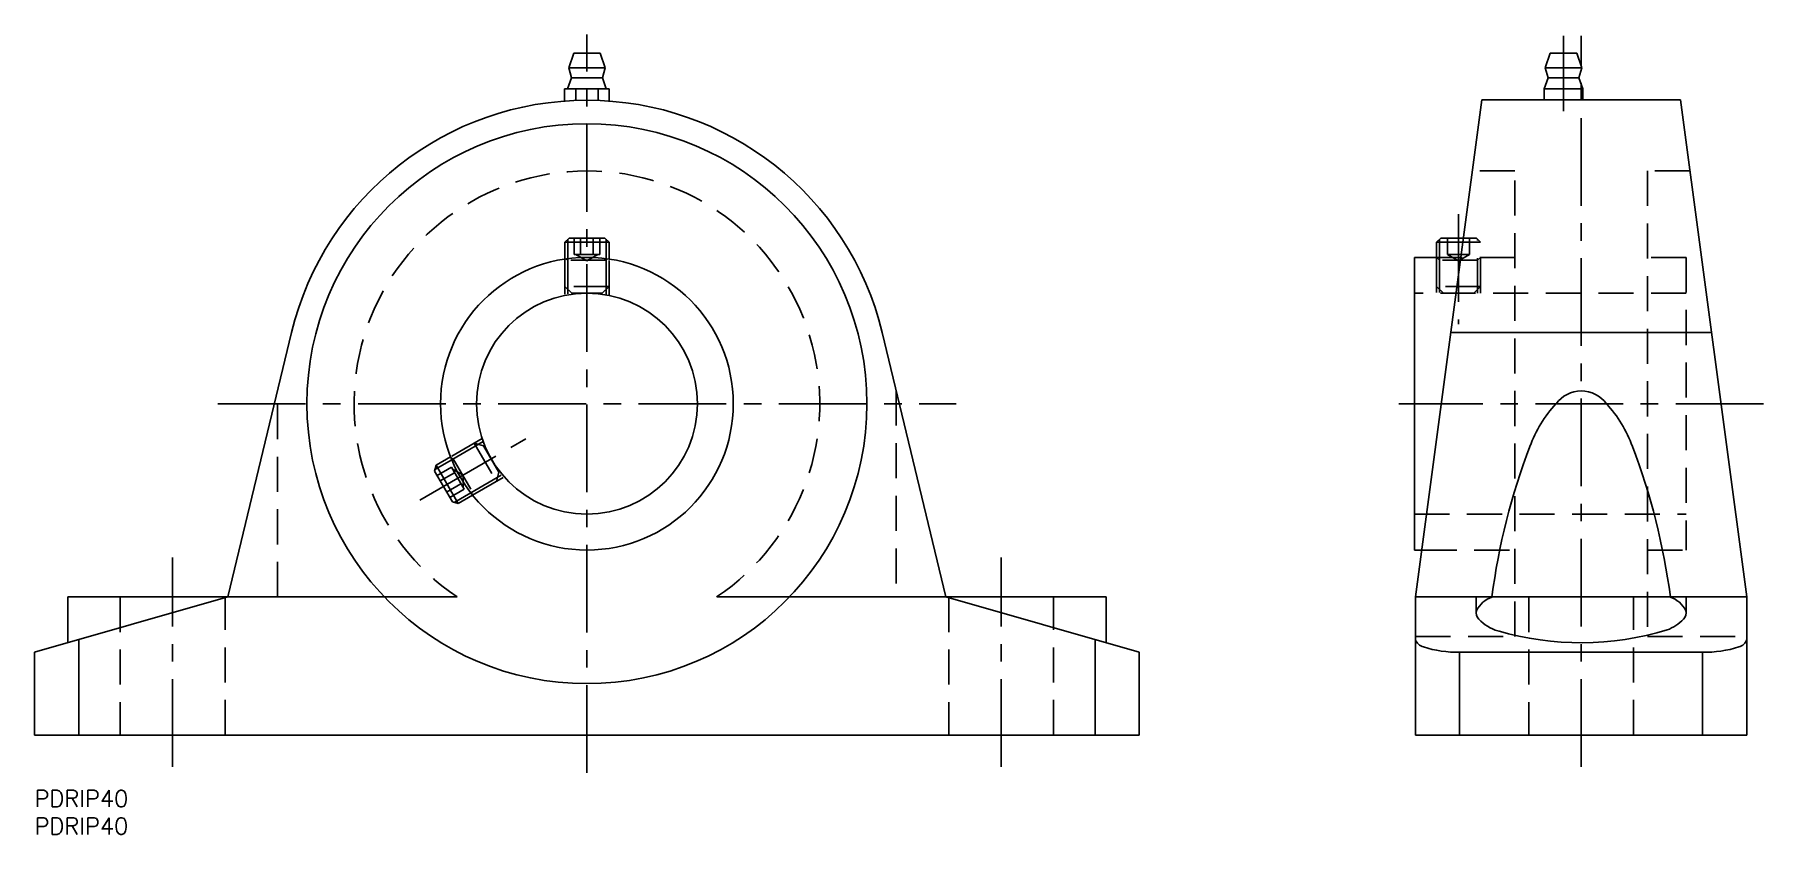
# Model space of a CAD drawing. Extents: x 0 to 313, y -8 to 137.
import ezdxf

# ---------------------------------------------------------------- set-up
doc = ezdxf.new("R2010")
doc.units = 0
doc.header["$LTSCALE"] = 0.5
doc.linetypes.add('CENTER', pattern=[50.8, 31.75, -6.35, 6.35, -6.35])
doc.linetypes.add('DASHED', pattern=[19.05, 12.7, -6.35])
for name, color, linetype in [('MSM_CENTER', 1, 'CENTER'), ('MSM_CONTINUOUS', 7, 'CONTINUOUS'), ('MSM_DASHED', 4, 'DASHED'), ('MSM_NARROW', 5, 'CONTINUOUS'), ('MSM_PART_NUMBER', 7, 'CONTINUOUS')]:
    doc.layers.add(name, color=color, linetype=linetype)
doc.styles.get("Standard").update_dxf_attribs({"font": 'txt.shx', "height": 3, "bigfont": 'bigfont.shx'})

msp = doc.modelspace()

# ---------------------------------------------------------------- linework, layer by layer
at = {"layer": 'MSM_CENTER'}
for p, q in [((100, 3.16), (100, 136.84)), ((276.8, 136.61), (276.8, 123)), ((280, 4.25), (280, 136.62)), ((257.8, 104.32), (257.8, 84.42)), ((33.16, 70), (166.84, 70)), ((313, 70), (247, 70)), ((69.74, 52.53), (88.94, 63.62)), ((25, 4.25), (25, 42.16)), ((175, 4.25), (175, 42.16))]:
    msp.add_line(p, q, dxfattribs=at)
at = {"layer": 'MSM_CONTINUOUS'}
for p, q in [((97.6, 133.5), (96.7, 130.8)), ((102.4, 133.5), (97.6, 133.5)), ((103.3, 130.8), (102.4, 133.5)), ((274.4, 133.5), (273.5, 130.8)), ((279.2, 133.5), (274.4, 133.5)), ((280.1, 130.8), (279.2, 133.5)), ((97.2, 129), (96.5, 127)), ((96.7, 130.8), (97.2, 129)), ((103.3, 130.8), (96.7, 130.8)), ((102.8, 129), (97.2, 129)), ((102.8, 129), (103.3, 130.8)), ((103.5, 127), (102.8, 129)), ((274, 129), (273.3, 127)), ((280.1, 130.8), (273.5, 130.8)), ((273.5, 130.8), (274, 129)), ((279.6, 129), (274, 129)), ((279.6, 129), (280.1, 130.8)), ((280.3, 127), (279.6, 129)), ((95.96, 127), (104.04, 127)), ((95.96, 127), (95.96, 124.85)), ((97.98, 127), (97.98, 124.96)), ((102.02, 127), (102.02, 124.96)), ((104.04, 127), (104.04, 124.85)), ((273.3, 127), (280.3, 127)), ((273.3, 127), (273.3, 125)), ((280.3, 127), (280.3, 125)), ((250, 35), (262, 125)), ((298, 125), (262, 125)), ((298, 125), (310, 35)), ((96.77, 100), (96, 99.23)), ((96, 99.23), (96, 96.2)), ((104, 99.23), (96, 99.23)), ((103.23, 100), (96.77, 100)), ((104, 99.23), (103.23, 100)), ((104, 96.2), (104, 99.23)), ((254.57, 100), (253.8, 99.23)), ((258.56, 99.23), (253.8, 99.23)), ((253.8, 99.23), (253.8, 96.5)), ((258.67, 100), (254.57, 100)), ((258.2, 96.5), (249.8, 96.5)), ((249.8, 96.5), (249.8, 43.5)), ((46.53, 82.88), (35, 35)), ((165, 35), (153.47, 82.88)), ((75.31, 60.37), (72.68, 58.85)), ((72.68, 58.85), (72.4, 57.8)), ((72.4, 57.8), (75.64, 52.2)), ((72.68, 58.85), (76.68, 51.92)), ((76.68, 51.92), (79.31, 53.44)), ((75.64, 52.2), (76.68, 51.92)), ((249.8, 43.5), (251.13, 43.5)), ((35, 35), (0, 25)), ((6, 35), (6, 26.71)), ((6, 35), (76.51, 35)), ((123.49, 35), (194, 35)), ((165, 35), (200, 25)), ((194, 26.71), (194, 35)), ((250, 35), (310, 35)), ((250, 10), (250, 35)), ((261, 35), (261, 32.14)), ((299, 32.14), (299, 35)), ((310, 35), (310, 10)), ((0, 25), (0, 10)), ((200, 25), (200, 10)), ((258, 25), (302, 25)), ((0, 10), (200, 10)), ((250, 10), (310, 10))]:
    msp.add_line(p, q, dxfattribs=at)
for radius in [50.69, 26.5, 20]:
    msp.add_circle((100, 70), radius, dxfattribs=at)
for centre, radius, start, end in [((100, 69.94), 55.01, 13.5962, 166.4038), ((280.02, 66.62), 5.68, 36.4417, 143.5583), ((292.79, 54.12), 23.52, 137.5279, 159.7893), ((266.56, 53.81), 24.24, 20.3768, 41.9234), ((382.2, 19.61), 119.35, 159.0703, 172.591), ((177.8, 19.61), 119.35, 7.409, 20.9297), ((265.51, 30.32), 4.96, 109.6005, 153.4064), ((294.49, 30.32), 4.96, 26.5936, 70.3995), ((262.55, 32.08), 1.55, 162.4909, 225.8195), ((297.45, 32.08), 1.55, 314.1805, 17.5091), ((267.56, 37.02), 8.59, 224.7891, 252.2179), ((279.94, 80.63), 53.91, 253.8523, 286.8506), ((292.57, 36.84), 8.37, 290.9346, 315.4006), ((251.88, 27.91), 1.98, 198.2589, 257.3772), ((257.53, 44.34), 19.35, 251.6828, 271.3977), ((302.47, 44.34), 19.35, 268.6023, 288.3172), ((308.12, 27.91), 1.98, 282.6228, 341.7411)]:
    msp.add_arc(centre, radius, start, end, dxfattribs=at)
at = {"layer": 'MSM_DASHED'}
for p, q in [((273.3, 127), (273.3, 127)), ((280.3, 127), (280.3, 127)), ((268, 112.15), (260.29, 112.15)), ((268, 27.85), (268, 112.15)), ((299.71, 112.15), (292, 112.15)), ((292, 112.15), (292, 27.85)), ((97.69, 97), (97.69, 100)), ((98.85, 97), (98.85, 100)), ((101.15, 97), (101.15, 100)), ((102.31, 97), (102.31, 100)), ((255.8, 97), (255.8, 100)), ((257.8, 97), (257.8, 100)), ((261.8, 99.23), (258.56, 99.23)), ((261.03, 100), (258.67, 100)), ((259.8, 97), (259.8, 100)), ((261.8, 99.23), (261.03, 100)), ((261.26, 90), (261.26, 99.77)), ((261.8, 90), (261.8, 99.23)), ((96, 96.2), (96, 89.6)), ((96.27, 96.23), (96.54, 95.96)), ((96.54, 96.27), (96.54, 89.7)), ((103.46, 95.96), (96.54, 95.96)), ((97.69, 97), (102.31, 97)), ((98, 97), (100, 95.85)), ((100, 95.85), (102, 97)), ((103.46, 89.7), (103.46, 96.27)), ((103.46, 95.96), (103.73, 96.23)), ((104, 89.6), (104, 96.2)), ((253.8, 96.5), (253.8, 90)), ((253.8, 96.5), (254.34, 95.96)), ((253.81, 96.5), (253.8, 96.5)), ((254.34, 96.5), (254.34, 90)), ((261.26, 95.96), (254.34, 95.96)), ((255.8, 97), (259.8, 97)), ((255.8, 97), (257.8, 95.85)), ((257.8, 95.85), (259.8, 97)), ((268, 96.5), (258.2, 96.5)), ((261.26, 95.96), (261.8, 96.5)), ((299, 96.5), (292, 96.5)), ((299, 96.5), (299, 43.5)), ((96, 91.25), (97.25, 90)), ((104, 91.25), (96, 91.25)), ((102.75, 90), (104, 91.25)), ((253.8, 91.25), (255.05, 90)), ((261.8, 91.25), (253.8, 91.25)), ((260.55, 90), (261.8, 91.25)), ((102.75, 90), (97.25, 90)), ((299, 90), (249.8, 90)), ((44, 35), (44, 72.38)), ((156, 72.38), (156, 35)), ((81.03, 63.67), (75.31, 60.37)), ((81.21, 63.15), (75.52, 59.86)), ((79.6, 62.84), (83.6, 55.91)), ((81.3, 62.38), (79.6, 62.84)), ((75.79, 60.02), (75.42, 60.12)), ((75.79, 60.02), (79.25, 54.03)), ((81.3, 62.38), (84.05, 57.62)), ((75.46, 58.5), (72.86, 57)), ((76.04, 57.5), (73.44, 56)), ((77.77, 54.5), (75.46, 58.5)), ((77.62, 57.08), (75.62, 58.23)), ((77.62, 54.77), (77.62, 57.08)), ((78.97, 53.87), (84.67, 57.15)), ((79.31, 53.44), (85.03, 56.74)), ((83.6, 55.91), (84.05, 57.62)), ((77.19, 55.5), (74.6, 54)), ((77.77, 54.5), (75.17, 53)), ((79.15, 53.65), (79.25, 54.03)), ((249.8, 50), (299, 50)), ((251.13, 43.5), (268, 43.5)), ((292, 43.5), (299, 43.5)), ((15.5, 35), (15.5, 10)), ((34.5, 10), (34.5, 35)), ((165.5, 35), (165.5, 10)), ((184.5, 10), (184.5, 35)), ((270.5, 35), (270.5, 10)), ((289.5, 10), (289.5, 35)), ((250, 27.85), (268, 27.85)), ((292, 27.85), (310, 27.85))]:
    msp.add_line(p, q, dxfattribs=at)
msp.add_arc((100, 70), 42.15, 303.8635, 236.1365, dxfattribs=at)
at = {"layer": 'MSM_NARROW'}
for p, q in [((96.54, 99.77), (96.54, 96.27)), ((103.46, 96.27), (103.46, 99.77)), ((254.34, 99.77), (254.34, 96.5)), ((256.38, 82.88), (303.62, 82.88)), ((75.52, 59.86), (72.49, 58.11)), ((75.94, 52.12), (78.97, 53.87)), ((8, 27.29), (8, 10)), ((192, 27.29), (192, 10)), ((258, 25), (258, 10)), ((302, 25), (302, 10))]:
    msp.add_line(p, q, dxfattribs=at)

# ---------------------------------------------------------------- texts
at = {"layer": 'MSM_PART_NUMBER'}
for p in [(0, -3), (0, -8)]:
    msp.add_text('PDRIP40', height=3, dxfattribs=at).set_placement(p)

doc.saveas('drawing.dxf')
